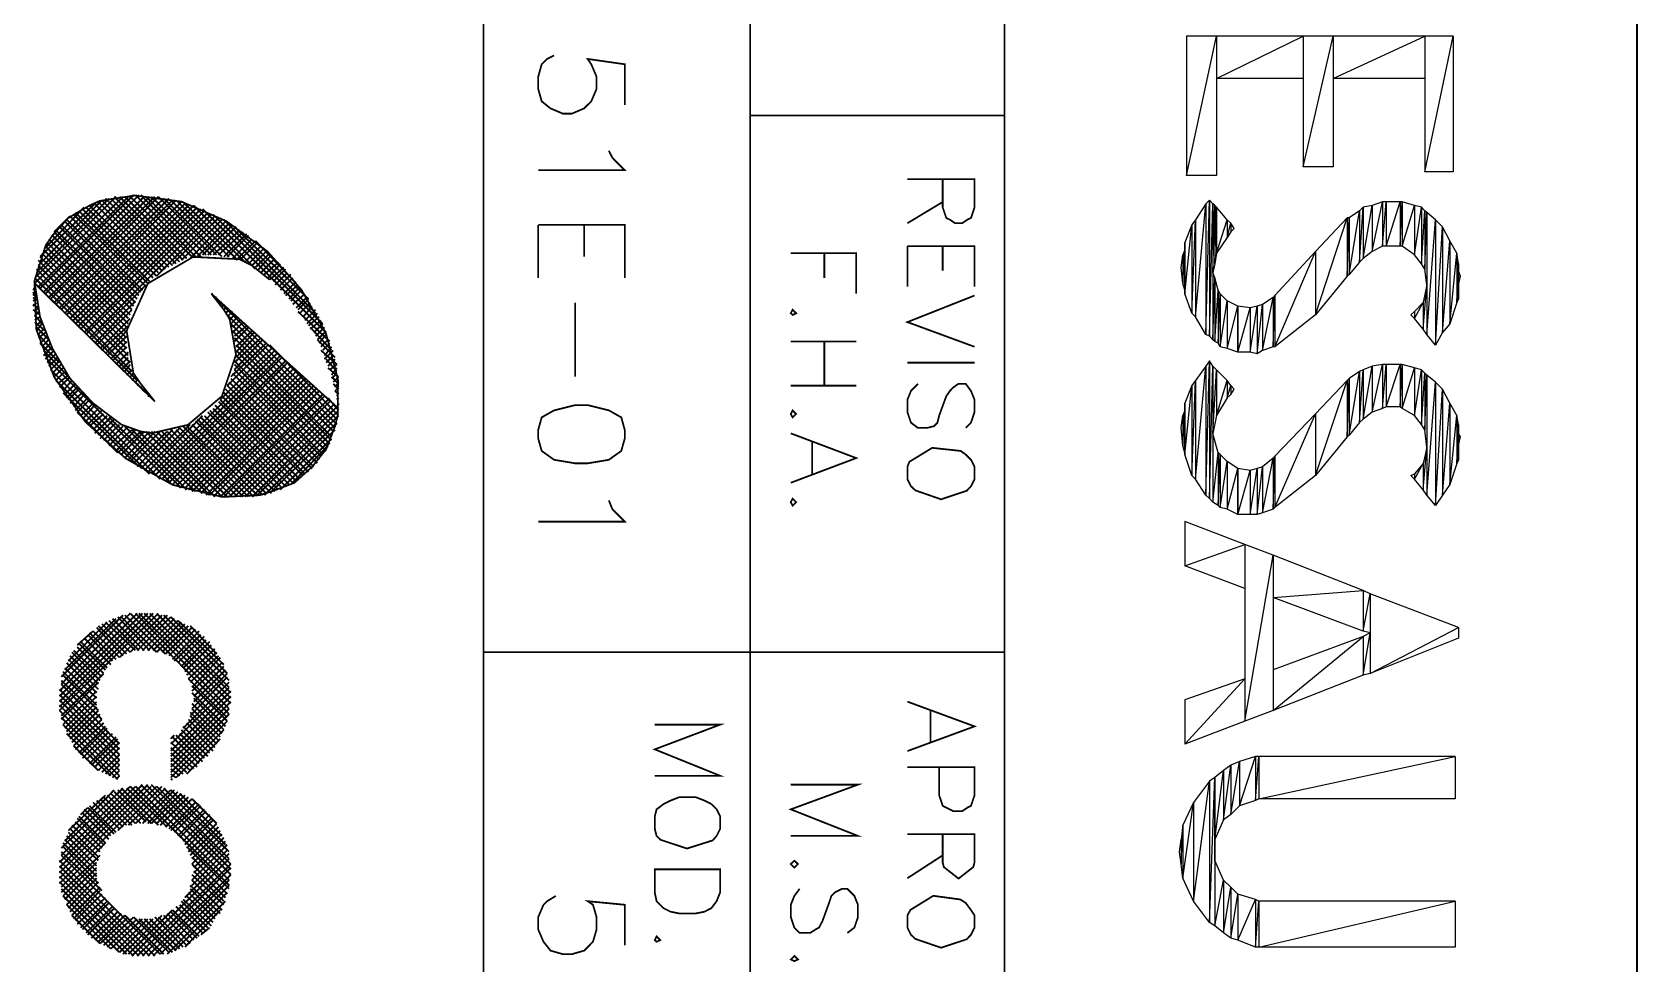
# Model space of a CAD drawing. Extents: x 0.1 to 11.6, y 0.2 to 16.4.
# Drawn here: x 1.055 to 1.812, y 0.909 to 1.349 of the extents above; entities that cross this region are included whole.
import ezdxf

# ---------------------------------------------------------------- set-up
doc = ezdxf.new("R2010")
doc.units = 0
doc.header["$MEASUREMENT"] = 0

msp = doc.modelspace()

# ---------------------------------------------------------------- linework, layer by layer
at = {"color": 0, "const_width": 0.000833}
for points in [[(1.26752, 11.3108), (1.26752, 0.54834)], [(1.39333, 0.54834), (1.39333, 1.81581)], [(1.51335, 0.54834), (1.51335, 1.81581)], [(1.33415, 1.31413), (1.33415, 1.33333), (1.31668, 1.33583), (1.31836, 1.33333), (1.32086, 1.32747), (1.32086, 1.32167), (1.31836, 1.31581), (1.315, 1.3125), (1.30919, 1.31), (1.30501, 1.31), (1.29915, 1.3125), (1.29498, 1.31581), (1.29335, 1.32167), (1.29335, 1.32747), (1.29498, 1.33333), (1.29753, 1.33583), (1.30084, 1.33746)], [(1.51335, 1.30914), (1.39333, 1.30914)], [(1.32666, 1.29248), (1.32834, 1.28917), (1.33415, 1.28331), (1.29335, 1.28331)], [(1.4675, 1.27913), (1.49918, 1.27913), (1.49918, 1.26584), (1.4975, 1.2608), (1.49582, 1.25998), (1.49333, 1.2583), (1.49001, 1.2583), (1.48753, 1.25998), (1.48583, 1.2608), (1.48415, 1.26584), (1.48415, 1.27913)], [(1.05583, 1.23248), (1.09418, 1.27083)], [(1.05583, 1.22998), (1.09749, 1.27083)], [(1.05664, 1.23497), (1.09082, 1.26997)], [(1.05751, 1.2283), (1.09999, 1.27083)], [(1.05751, 1.23834), (1.08751, 1.26915)], [(1.05832, 1.22748), (1.10248, 1.27165)], [(1.05832, 1.24251), (1.08415, 1.26747)], [(1.06, 1.2258), (1.10498, 1.27165)], [(1.06082, 1.22499), (1.10748, 1.27083)], [(1.06082, 1.24664), (1.07916, 1.26584)], [(1.0625, 1.22331), (1.10997, 1.27083)], [(1.06331, 1.22249), (1.11252, 1.27083)], [(1.065, 1.22081), (1.11415, 1.27083)], [(1.06581, 1.22), (1.11664, 1.26997)], [(1.06749, 1.21832), (1.11914, 1.26997)], [(1.06831, 1.2175), (1.12082, 1.26915)], [(1.06999, 1.21582), (1.1225, 1.26915)], [(1.07086, 1.21501), (1.125, 1.26834)], [(1.07248, 1.21332), (1.12668, 1.26747)], [(1.07416, 1.21251), (1.12831, 1.26666)], [(1.07498, 1.21083), (1.13081, 1.26666)], [(1.07666, 1.20996), (1.13249, 1.26584)], [(1.07747, 1.20833), (1.13417, 1.26497)], [(1.07834, 1.26497), (1.11165, 1.23248)], [(1.08002, 1.26584), (1.11334, 1.23334)], [(1.08165, 1.26666), (1.11415, 1.23497)], [(1.08415, 1.26747), (1.11583, 1.23584)], [(1.08583, 1.26834), (1.11751, 1.23665)], [(1.08751, 1.26915), (1.11914, 1.23747)], [(1.08914, 1.27002), (1.12082, 1.23834)], [(1.09169, 1.27002), (1.1225, 1.23915)], [(1.09332, 1.27083), (1.12419, 1.24002)], [(1.09581, 1.27083), (1.12581, 1.24083)], [(1.09831, 1.27083), (1.1275, 1.24164)], [(1.10086, 1.27083), (1.12999, 1.24251)], [(1.10335, 1.27165), (1.13167, 1.24251)], [(1.10585, 1.27165), (1.13417, 1.24251)], [(1.10834, 1.27083), (1.13666, 1.24333)], [(1.11084, 1.27083), (1.13916, 1.24333)], [(1.11415, 1.27083), (1.14166, 1.24333)], [(1.11664, 1.27002), (1.14415, 1.24251)], [(1.12001, 1.26915), (1.14752, 1.24251)], [(1.12332, 1.26834), (1.15082, 1.24164)], [(1.12668, 1.26747), (1.155, 1.24002)], [(1.13081, 1.26666), (1.15999, 1.23665)], [(1.13498, 1.26497), (1.19331, 1.20665)], [(1.48415, 1.26834), (1.4675, 1.2583)], [(1.065, 1.25418), (1.07248, 1.26166)], [(1.06831, 1.25749), (1.10417, 1.22249)], [(1.06999, 1.25917), (1.10498, 1.22418)], [(1.07086, 1.25998), (1.10585, 1.2258)], [(1.07248, 1.26166), (1.10666, 1.22667)], [(1.07416, 1.26248), (1.10834, 1.22835)], [(1.07498, 1.26335), (1.10916, 1.22998)], [(1.07666, 1.26416), (1.10997, 1.23085)], [(1.07916, 1.20665), (1.13585, 1.26416)], [(1.08002, 1.20584), (1.13748, 1.26329)], [(1.08165, 1.20416), (1.13916, 1.26248)], [(1.11334, 1.23334), (1.14084, 1.26166)], [(1.12082, 1.23915), (1.14252, 1.2608)], [(1.125, 1.24083), (1.14415, 1.25998)], [(1.12918, 1.24164), (1.14583, 1.25917)], [(1.13249, 1.24251), (1.14752, 1.2583)], [(1.13498, 1.24333), (1.14914, 1.25749)], [(1.13997, 1.26248), (1.19168, 1.21083)], [(1.14502, 1.25998), (1.18831, 1.21582)], [(1.29335, 1.25749), (1.33415, 1.25749), (1.33415, 1.23248)], [(1.29335, 1.25749), (1.29335, 1.23248)], [(1.315, 1.25749), (1.315, 1.24246)], [(1.0625, 1.25081), (1.09999, 1.21332)], [(1.06418, 1.2525), (1.10086, 1.21501)], [(1.065, 1.25418), (1.10167, 1.2175)], [(1.06581, 1.25499), (1.10248, 1.21918)], [(1.06749, 1.25667), (1.10335, 1.22081)], [(1.13748, 1.24333), (1.15082, 1.25667)], [(1.13997, 1.24333), (1.15251, 1.25499)], [(1.14252, 1.24333), (1.15419, 1.25418)], [(1.14502, 1.24246), (1.15582, 1.25331)], [(1.14665, 1.24246), (1.15668, 1.2525)], [(1.14914, 1.24164), (1.15831, 1.25081)], [(1.15082, 1.25581), (1.185, 1.22249)], [(1.15082, 1.24083), (1.15999, 1.25)], [(1.15999, 1.25), (1.17833, 1.23085)], [(1.05832, 1.24251), (1.09918, 1.20166)], [(1.05919, 1.24414), (1.09918, 1.20416)], [(1.06, 1.24582), (1.09918, 1.20665)], [(1.06082, 1.2475), (1.09918, 1.20915)], [(1.06169, 1.24919), (1.09999, 1.21083)], [(1.16667, 1.23166), (1.15831, 1.23834), (1.15234, 1.24132), (1.13053, 1.2424), (1.10916, 1.22982), (1.09918, 1.20757), (1.10238, 1.18755), (1.10585, 1.18251), (1.11252, 1.17415)], [(1.15251, 1.24083), (1.16081, 1.24913)], [(1.155, 1.23996), (1.16249, 1.2475)], [(1.15668, 1.23915), (1.16417, 1.24664)], [(1.15831, 1.23834), (1.16498, 1.24495)], [(1.15999, 1.23747), (1.16667, 1.24414)], [(1.16081, 1.23584), (1.16748, 1.24333)], [(1.41249, 1.24414), (1.44336, 1.24414), (1.44336, 1.22499)], [(1.42833, 1.24414), (1.42833, 1.23248)], [(1.4675, 1.2475), (1.49918, 1.2475), (1.49918, 1.2283)], [(1.4675, 1.2475), (1.4675, 1.2283)], [(1.48415, 1.2475), (1.48415, 1.23584)], [(1.05664, 1.23665), (1.10086, 1.19249)], [(1.05751, 1.24083), (1.09918, 1.19916)], [(1.05751, 1.23834), (1.09999, 1.1958)], [(1.16249, 1.23497), (1.16916, 1.24164)], [(1.16417, 1.23416), (1.17084, 1.23996)], [(1.16585, 1.23248), (1.17166, 1.23915)], [(1.16667, 1.23166), (1.17334, 1.23747)], [(1.16835, 1.23079), (1.17415, 1.23665)], [(1.16916, 1.22917), (1.17502, 1.23497)], [(1.05501, 1.22748), (1.05583, 1.22748)], [(1.05501, 1.22667), (1.05583, 1.22748)], [(1.05583, 1.23248), (1.10417, 1.18414)], [(1.05583, 1.22998), (1.05832, 1.21414), (1.06418, 1.19916), (1.07248, 1.185), (1.08333, 1.17334), (1.09668, 1.1633)], [(1.05583, 1.22998), (1.065, 1.22081)], [(1.11252, 1.17415), (1.05583, 1.22998)], [(1.05583, 1.22917), (1.05664, 1.22917)], [(1.05664, 1.23416), (1.10167, 1.18831)], [(1.08252, 1.20334), (1.10834, 1.22917)], [(1.17084, 1.2283), (1.17665, 1.23416)], [(1.17166, 1.22667), (1.17752, 1.23248)], [(1.17334, 1.22499), (1.17914, 1.23079)], [(1.17415, 1.22412), (1.18001, 1.22917)], [(1.17584, 1.22249), (1.18083, 1.2283)], [(1.05501, 1.2258), (1.05583, 1.22418)], [(1.05501, 1.22418), (1.05583, 1.22499)], [(1.05501, 1.22331), (1.05664, 1.22168)], [(1.05501, 1.22163), (1.05664, 1.22249)], [(1.05501, 1.21913), (1.05664, 1.22081)], [(1.05501, 1.22), (1.05751, 1.21832)], [(1.08415, 1.20166), (1.10335, 1.22163)], [(1.09668, 1.1633), (1.10585, 1.15999), (1.11117, 1.15923), (1.12809, 1.16314), (1.1441, 1.17665), (1.15077, 1.19623), (1.14779, 1.21305), (1.14502, 1.2175), (1.13916, 1.22499)], [(1.13916, 1.22499), (1.13997, 1.22499)], [(1.13916, 1.22499), (1.19916, 1.17084)], [(1.14084, 1.22331), (1.19835, 1.16585)], [(1.14084, 1.22331), (1.14166, 1.22331)], [(1.14166, 1.22163), (1.14252, 1.22249)], [(1.14334, 1.22081), (1.14415, 1.22081)], [(1.14415, 1.21913), (1.14502, 1.22)], [(1.17665, 1.22163), (1.18164, 1.22667)], [(1.17752, 1.22), (1.18332, 1.22499)], [(1.17914, 1.21832), (1.18419, 1.22331)], [(1.18001, 1.2175), (1.185, 1.22249)], [(1.18083, 1.21582), (1.18582, 1.22081)], [(1.31082, 1.22081), (1.31082, 1.18582)], [(1.49918, 1.22418), (1.4675, 1.21164), (1.49918, 1.19998)], [(1.05501, 1.2175), (1.05832, 1.21501)], [(1.05583, 1.21663), (1.05751, 1.21832)], [(1.05583, 1.21414), (1.05751, 1.21663)], [(1.05583, 1.21501), (1.05919, 1.21083)], [(1.05583, 1.21251), (1.05832, 1.21414)], [(1.05583, 1.21164), (1.06082, 1.20747)], [(1.05664, 1.20996), (1.05919, 1.21251)], [(1.08502, 1.20079), (1.10167, 1.2175)], [(1.08664, 1.19916), (1.10086, 1.21332)], [(1.14502, 1.2175), (1.14583, 1.21832)], [(1.14583, 1.21582), (1.14752, 1.2175)], [(1.14665, 1.21414), (1.14914, 1.21663)], [(1.14665, 1.21501), (1.19835, 1.1633)], [(1.14752, 1.21246), (1.15001, 1.21501)], [(1.14833, 1.21083), (1.15164, 1.21414)], [(1.14914, 1.20915), (1.15251, 1.21246)], [(1.14914, 1.20665), (1.15419, 1.21164)], [(1.18001, 1.21663), (1.19499, 1.20247)], [(1.18251, 1.21414), (1.18669, 1.21913)], [(1.18332, 1.21246), (1.18831, 1.2175)], [(1.18419, 1.21083), (1.18918, 1.21582)], [(1.185, 1.20996), (1.19, 1.21414)], [(1.18582, 1.20833), (1.19081, 1.21246)], [(1.05664, 1.20747), (1.05919, 1.21083)], [(1.05664, 1.20915), (1.0625, 1.20334)], [(1.05751, 1.20584), (1.06, 1.20833)], [(1.05751, 1.20416), (1.06082, 1.20665)], [(1.05751, 1.20584), (1.06418, 1.1983)], [(1.05832, 1.20166), (1.06169, 1.20497)], [(1.08751, 1.1983), (1.09999, 1.20996)], [(1.08914, 1.19667), (1.09918, 1.20747)], [(1.09001, 1.1958), (1.09918, 1.20497)], [(1.14833, 1.21083), (1.19748, 1.16168)], [(1.14914, 1.20752), (1.19667, 1.15999)], [(1.15001, 1.20497), (1.15582, 1.20996)], [(1.15001, 1.20247), (1.15668, 1.20915)], [(1.15001, 1.20416), (1.19586, 1.1575)], [(1.15001, 1.19249), (1.16249, 1.20416)], [(1.15082, 1.19998), (1.15831, 1.20747)], [(1.15082, 1.19748), (1.15918, 1.20665)], [(1.15082, 1.19499), (1.16081, 1.20584)], [(1.18582, 1.20915), (1.19586, 1.19835)], [(1.1875, 1.20665), (1.19168, 1.21083)], [(1.18831, 1.20497), (1.19249, 1.20915)], [(1.18918, 1.20334), (1.19331, 1.20747)], [(1.19, 1.20166), (1.19331, 1.20584)], [(1.05832, 1.20166), (1.06749, 1.19249)], [(1.05919, 1.19998), (1.0625, 1.20334)], [(1.06, 1.1983), (1.06331, 1.20166)], [(1.06, 1.1958), (1.06418, 1.19998)], [(1.06, 1.1983), (1.07248, 1.185)], [(1.06082, 1.19417), (1.065, 1.1983)], [(1.06169, 1.19249), (1.06581, 1.19667)], [(1.09169, 1.19417), (1.09918, 1.20247)], [(1.0925, 1.19331), (1.09918, 1.19998)], [(1.09418, 1.19168), (1.09999, 1.19748)], [(1.11084, 1.13997), (1.16916, 1.1983)], [(1.11252, 1.13916), (1.16998, 1.19667)], [(1.14334, 1.17497), (1.16748, 1.19916)], [(1.14665, 1.18164), (1.16585, 1.20079)], [(1.14833, 1.18582), (1.16498, 1.20166)], [(1.15001, 1.18913), (1.16336, 1.20329)], [(1.15082, 1.20085), (1.19586, 1.15582)], [(1.15082, 1.19835), (1.19499, 1.15413)], [(1.16667, 1.20085), (1.19916, 1.16748)], [(1.18918, 1.20334), (1.19748, 1.19499)], [(1.19081, 1.19998), (1.19417, 1.20334)], [(1.19081, 1.19835), (1.19835, 1.19168)], [(1.19168, 1.1983), (1.19499, 1.20166)], [(1.19249, 1.1958), (1.19586, 1.19998)], [(1.19249, 1.19417), (1.19667, 1.1983)], [(1.44336, 1.20247), (1.41249, 1.20247)], [(1.42833, 1.20247), (1.42833, 1.18164)], [(1.06169, 1.19417), (1.12001, 1.1358)], [(1.0625, 1.19081), (1.06668, 1.19499)], [(1.06331, 1.18913), (1.06749, 1.19331)], [(1.06331, 1.18918), (1.11502, 1.13748)], [(1.06418, 1.1875), (1.06831, 1.19168)], [(1.065, 1.18582), (1.06917, 1.19)], [(1.09581, 1.19081), (1.09999, 1.19499)], [(1.09668, 1.18913), (1.10086, 1.19331)], [(1.09831, 1.18831), (1.10086, 1.19162)], [(1.09918, 1.18663), (1.10167, 1.18913)], [(1.11415, 1.13829), (1.17166, 1.1958)], [(1.11583, 1.13748), (1.17247, 1.19499)], [(1.11751, 1.13666), (1.17415, 1.19331)], [(1.11914, 1.1358), (1.17502, 1.19249)], [(1.12082, 1.13498), (1.17665, 1.19081)], [(1.1225, 1.13417), (1.17833, 1.19)], [(1.15001, 1.19331), (1.19331, 1.15082)], [(1.15001, 1.19168), (1.19168, 1.14914)], [(1.15001, 1.18918), (1.19081, 1.14833)], [(1.15082, 1.1958), (1.19417, 1.15251)], [(1.19331, 1.19249), (1.19667, 1.1958)], [(1.19331, 1.19417), (1.19835, 1.18831)], [(1.19417, 1.19081), (1.19748, 1.19417)], [(1.19417, 1.19), (1.19916, 1.18582)], [(1.19499, 1.18913), (1.19835, 1.19168)], [(1.19586, 1.18663), (1.19835, 1.19)], [(1.49918, 1.19249), (1.4675, 1.19249)], [(1.06581, 1.18414), (1.06999, 1.18831)], [(1.06581, 1.18414), (1.10997, 1.13997)], [(1.06668, 1.18251), (1.07167, 1.18663)], [(1.06749, 1.18083), (1.07248, 1.18582)], [(1.06917, 1.17914), (1.07335, 1.18414)], [(1.06999, 1.17746), (1.07498, 1.18251)], [(1.10086, 1.18582), (1.10248, 1.1875)], [(1.10167, 1.18414), (1.10335, 1.18582)], [(1.10335, 1.18332), (1.10417, 1.18414)], [(1.10417, 1.18164), (1.10498, 1.18245)], [(1.12419, 1.1333), (1.17914, 1.18831)], [(1.12668, 1.1333), (1.18083, 1.1875)], [(1.12831, 1.13249), (1.18164, 1.18582)], [(1.12999, 1.13167), (1.18332, 1.185)], [(1.13249, 1.13167), (1.185, 1.18414)], [(1.13417, 1.13081), (1.18582, 1.18251)], [(1.13666, 1.12999), (1.1875, 1.18164)], [(1.14665, 1.18164), (1.18669, 1.14247)], [(1.14752, 1.18332), (1.1875, 1.14334)], [(1.14833, 1.185), (1.18918, 1.14502)], [(1.14914, 1.1875), (1.19, 1.14665)], [(1.19586, 1.185), (1.19835, 1.1875)], [(1.19586, 1.18582), (1.19916, 1.18251)], [(1.19667, 1.18332), (1.19916, 1.18582)], [(1.19667, 1.18251), (1.19916, 1.18001)], [(1.19748, 1.18083), (1.19916, 1.18332)], [(1.44336, 1.18164), (1.41249, 1.18164)], [(1.49501, 1.16168), (1.4975, 1.16417), (1.49918, 1.16916), (1.49918, 1.17497), (1.4975, 1.17914), (1.49501, 1.18251), (1.49164, 1.18251), (1.48915, 1.18083), (1.48753, 1.17914), (1.48583, 1.17665), (1.48247, 1.16748), (1.48167, 1.16417), (1.47999, 1.16249), (1.47667, 1.16168), (1.4725, 1.16168), (1.46918, 1.16417), (1.4675, 1.16916), (1.4675, 1.17497), (1.46918, 1.17914), (1.4725, 1.18251)], [(1.06917, 1.17833), (1.10417, 1.14415)], [(1.07086, 1.17584), (1.07585, 1.18083)], [(1.07167, 1.17497), (1.07666, 1.17996)], [(1.07248, 1.17334), (1.07834, 1.17833)], [(1.07416, 1.17166), (1.07916, 1.17746)], [(1.07498, 1.16998), (1.08084, 1.17584)], [(1.07585, 1.16916), (1.08165, 1.17497)], [(1.10585, 1.18083), (1.10666, 1.18083)], [(1.10666, 1.17914), (1.10748, 1.17996)], [(1.10834, 1.17833), (1.10916, 1.17833)], [(1.10916, 1.17665), (1.10997, 1.17665)], [(1.13835, 1.12999), (1.18831, 1.17996)], [(1.14084, 1.12999), (1.19, 1.17914)], [(1.14252, 1.17415), (1.17914, 1.13666)], [(1.14334, 1.12912), (1.19168, 1.17746)], [(1.14334, 1.17497), (1.18083, 1.13748)], [(1.14415, 1.17665), (1.18251, 1.13916)], [(1.14502, 1.17833), (1.18332, 1.13997)], [(1.14502, 1.12912), (1.19249, 1.17665)], [(1.14583, 1.18001), (1.185, 1.14084)], [(1.14752, 1.12912), (1.19417, 1.17497)], [(1.15001, 1.12912), (1.19499, 1.17415)], [(1.19417, 1.17584), (1.19916, 1.16998)], [(1.19748, 1.17914), (1.19916, 1.18083)], [(1.19748, 1.17914), (1.19916, 1.17752)], [(1.19835, 1.17665), (1.19916, 1.17833)], [(1.19835, 1.17584), (1.19916, 1.17502)], [(1.19835, 1.17497), (1.19916, 1.17584)], [(1.07585, 1.16916), (1.095, 1.15001)], [(1.07747, 1.16748), (1.08333, 1.17334)], [(1.07834, 1.1658), (1.08415, 1.17247)], [(1.08002, 1.16498), (1.08583, 1.17079)], [(1.08084, 1.1633), (1.08751, 1.16998)], [(1.08165, 1.16249), (1.08832, 1.16829)], [(1.08333, 1.16081), (1.09001, 1.16748)], [(1.08415, 1.15913), (1.09169, 1.16667)], [(1.09082, 1.16667), (1.12419, 1.13417)], [(1.10916, 1.14079), (1.13498, 1.16748)], [(1.13417, 1.16667), (1.16916, 1.13167)], [(1.13585, 1.16748), (1.17084, 1.13249)], [(1.13748, 1.16916), (1.17247, 1.1333)], [(1.13835, 1.16998), (1.17415, 1.13417)], [(1.13997, 1.17084), (1.17584, 1.13498)], [(1.14084, 1.17247), (1.17752, 1.13585)], [(1.15251, 1.12912), (1.19667, 1.17247)], [(1.155, 1.12912), (1.19835, 1.17166)], [(1.15831, 1.12912), (1.19916, 1.16998)], [(1.16081, 1.12999), (1.19916, 1.16748)], [(1.19916, 1.17334), (1.19916, 1.17247)], [(1.19916, 1.17247), (1.19916, 1.17334)], [(1.08583, 1.15831), (1.09332, 1.1658)], [(1.08664, 1.15663), (1.09418, 1.16417)], [(1.08832, 1.15582), (1.09581, 1.1633)], [(1.09001, 1.155), (1.09749, 1.16249)], [(1.09082, 1.15332), (1.09918, 1.16162)], [(1.0925, 1.15251), (1.10167, 1.16081)], [(1.09418, 1.15082), (1.10335, 1.16081)], [(1.095, 1.14996), (1.10585, 1.15999)], [(1.09668, 1.14914), (1.10748, 1.15999)], [(1.09831, 1.16249), (1.1275, 1.13249)], [(1.09831, 1.14746), (1.10997, 1.15999)], [(1.09999, 1.14665), (1.11252, 1.15999)], [(1.10086, 1.14583), (1.11502, 1.15999)], [(1.10167, 1.16081), (1.13167, 1.13167)], [(1.10248, 1.14497), (1.11833, 1.15999)], [(1.10417, 1.14334), (1.12082, 1.16081)], [(1.10498, 1.15999), (1.13498, 1.13081)], [(1.10585, 1.14247), (1.12419, 1.16162)], [(1.10748, 1.14166), (1.12918, 1.1633)], [(1.10834, 1.15999), (1.13835, 1.12999)], [(1.11084, 1.15999), (1.14084, 1.12918)], [(1.11334, 1.15999), (1.14415, 1.12918)], [(1.11583, 1.15999), (1.14665, 1.12918)], [(1.11833, 1.15999), (1.14914, 1.12918)], [(1.12001, 1.16081), (1.15164, 1.12918)], [(1.1225, 1.16081), (1.15419, 1.12918)], [(1.12419, 1.16168), (1.15668, 1.12918)], [(1.12581, 1.16249), (1.15918, 1.12918)], [(1.1275, 1.16249), (1.16081, 1.12999)], [(1.12999, 1.1633), (1.16336, 1.12999)], [(1.13167, 1.16498), (1.16498, 1.13081)], [(1.13249, 1.16585), (1.16748, 1.13081)], [(1.16417, 1.12999), (1.19835, 1.16417)], [(1.16748, 1.13167), (1.19748, 1.16081)], [(1.41249, 1.15913), (1.44336, 1.14746), (1.41249, 1.1358)], [(1.17166, 1.13249), (1.19586, 1.15663)], [(1.17665, 1.13498), (1.19331, 1.15251)], [(1.42253, 1.155), (1.42253, 1.13997)], [(1.32666, 1.1275), (1.32834, 1.12332), (1.33415, 1.11746), (1.29335, 1.11746)], [(1.06749, 1.03749), (1.10417, 1.07416)], [(1.06749, 1.03499), (1.10666, 1.07416)], [(1.06749, 1.0325), (1.10916, 1.07416)], [(1.06749, 1.03), (1.11165, 1.07416)], [(1.06749, 1.02832), (1.11415, 1.07416)], [(1.06836, 1.0408), (1.10086, 1.07416)], [(1.06836, 1.04416), (1.09749, 1.0733)], [(1.06999, 1.04747), (1.09418, 1.07167)], [(1.07167, 1.05165), (1.09001, 1.06999)], [(1.08583, 1.06831), (1.09918, 1.05501)], [(1.08751, 1.06917), (1.10086, 1.05583)], [(1.08919, 1.06999), (1.10335, 1.05664)], [(1.09082, 1.0708), (1.10498, 1.05664)], [(1.0925, 1.07167), (1.10748, 1.05664)], [(1.095, 1.07248), (1.11003, 1.05664)], [(1.09581, 1.05333), (1.11583, 1.0733)], [(1.09668, 1.07248), (1.11334, 1.05583)], [(1.09831, 1.0733), (1.11751, 1.05501)], [(1.10086, 1.07416), (1.14752, 1.02664)], [(1.10086, 1.05583), (1.11833, 1.0733)], [(1.10335, 1.07416), (1.14752, 1.02913)], [(1.10417, 1.05664), (1.12001, 1.07248)], [(1.10498, 1.07416), (1.14833, 1.03163)], [(1.10666, 1.05664), (1.12169, 1.07167)], [(1.10748, 1.07416), (1.14833, 1.03418)], [(1.10916, 1.05664), (1.12332, 1.0708)], [(1.11003, 1.07416), (1.14833, 1.03668)], [(1.11165, 1.05664), (1.125, 1.06999)], [(1.11334, 1.07416), (1.14752, 1.03917)], [(1.11334, 1.05583), (1.12668, 1.06917)], [(1.11583, 1.05583), (1.12831, 1.06831)], [(1.11664, 1.0733), (1.14752, 1.04248)], [(1.12001, 1.07248), (1.14665, 1.04584)], [(1.12332, 1.0708), (1.14502, 1.04997)], [(1.12918, 1.06831), (1.14166, 1.05496)], [(1.07585, 1.05914), (1.08333, 1.06581)], [(1.07747, 1.06082), (1.09001, 1.04834)], [(1.07916, 1.0625), (1.09169, 1.04997)], [(1.08084, 1.06413), (1.0925, 1.05165)], [(1.08165, 1.065), (1.09418, 1.05246)], [(1.08333, 1.06581), (1.09581, 1.05333)], [(1.08502, 1.06749), (1.09749, 1.05414)], [(1.11751, 1.05496), (1.12999, 1.06749)], [(1.11914, 1.05414), (1.13167, 1.06668)], [(1.12082, 1.05246), (1.13336, 1.06581)], [(1.12169, 1.05165), (1.13417, 1.06413)], [(1.12332, 1.05084), (1.13585, 1.06331)], [(1.125, 1.04915), (1.13666, 1.06163)], [(1.12581, 1.04834), (1.13835, 1.06082)], [(1.07248, 1.05414), (1.08583, 1.0408)], [(1.07335, 1.05583), (1.08664, 1.04248)], [(1.07416, 1.05664), (1.08751, 1.04416)], [(1.07585, 1.05832), (1.08832, 1.04584)], [(1.07666, 1.06), (1.08919, 1.04747)], [(1.12668, 1.04666), (1.13916, 1.05914)], [(1.1275, 1.04498), (1.14084, 1.05751)], [(1.12831, 1.04329), (1.14166, 1.05583)], [(1.12918, 1.04167), (1.14252, 1.05414)], [(1.12999, 1.03917), (1.14334, 1.05333)], [(1.51335, 1.05583), (1.26752, 1.05583)], [(1.06836, 1.02582), (1.08832, 1.04579)], [(1.06917, 1.04666), (1.08502, 1.03082)], [(1.06917, 1.04498), (1.08583, 1.02832)], [(1.06999, 1.04834), (1.08502, 1.03418)], [(1.07086, 1.05084), (1.08502, 1.03668)], [(1.07167, 1.05246), (1.08583, 1.0383)], [(1.12999, 1.03749), (1.14415, 1.05084)], [(1.12999, 1.02913), (1.14665, 1.04579)], [(1.13086, 1.03499), (1.14502, 1.04915)], [(1.13086, 1.0325), (1.14583, 1.04747)], [(1.06749, 1.0383), (1.09581, 1.00998)], [(1.06836, 1.04248), (1.08751, 1.02414)], [(1.06836, 1.02414), (1.08583, 1.04167)], [(1.06836, 1.0408), (1.09581, 1.01248)], [(1.06917, 1.02165), (1.08502, 1.03749)], [(1.12001, 1.01248), (1.14752, 1.03917)], [(1.12001, 1.00917), (1.14833, 1.03749)], [(1.12581, 1.01997), (1.14752, 1.04167)], [(1.12831, 1.04329), (1.14665, 1.02501)], [(1.12918, 1.02582), (1.14665, 1.04416)], [(1.12999, 1.03998), (1.14665, 1.02333)], [(1.06749, 1.03581), (1.09581, 1.00749)], [(1.06749, 1.03331), (1.09581, 1.00499)], [(1.06749, 1.03082), (1.09581, 1.0025)], [(1.06999, 1.01997), (1.08502, 1.03499)], [(1.07086, 1.01834), (1.08502, 1.0325)], [(1.07167, 1.01666), (1.08502, 1.03)], [(1.12001, 1.00667), (1.14833, 1.03499)], [(1.12001, 1.00418), (1.14833, 1.0325)], [(1.12999, 1.03668), (1.14583, 1.02083)], [(1.12999, 1.03163), (1.14415, 1.01747)], [(1.13086, 1.03418), (1.14502, 1.01915)], [(1.4675, 1.0325), (1.49918, 1.02083), (1.4675, 1.00917)], [(1.06749, 1.02832), (1.09581, 1)], [(1.06836, 1.02501), (1.09581, 0.997504)], [(1.07248, 1.01497), (1.08583, 1.02832)], [(1.07335, 1.01329), (1.08664, 1.02664)], [(1.07416, 1.01166), (1.08751, 1.02414)], [(1.07498, 1.00998), (1.08832, 1.02246)], [(1.12001, 1.00163), (1.14752, 1.02913)], [(1.12001, 0.999132), (1.14752, 1.02664)], [(1.12001, 0.996636), (1.14665, 1.02333)], [(1.1275, 1.02246), (1.13997, 1.00917)], [(1.12831, 1.02414), (1.14084, 1.0108)], [(1.12918, 1.02751), (1.14252, 1.01416)], [(1.12918, 1.02582), (1.14166, 1.01248)], [(1.12999, 1.02913), (1.14334, 1.01584)], [(1.47835, 1.02832), (1.47835, 1.01329)], [(1.06917, 1.02165), (1.095, 0.995822)], [(1.07086, 1.01747), (1.09169, 0.997504)], [(1.07666, 1.0083), (1.08919, 1.02083)], [(1.07747, 1.00749), (1.09001, 1.01997)], [(1.07834, 1.00581), (1.09082, 1.01834)], [(1.08002, 1.00499), (1.0925, 1.01747)], [(1.08165, 1.00331), (1.09418, 1.01584)], [(1.08252, 1.0025), (1.095, 1.01497)], [(1.12001, 1.01497), (1.12169, 1.01666)], [(1.12082, 1.01584), (1.13336, 1.00331)], [(1.1225, 0.996636), (1.14502, 1.01915)], [(1.1225, 1.01666), (1.13498, 1.00418)], [(1.12419, 1.01747), (1.13585, 1.00581)], [(1.125, 1.01915), (1.13748, 1.00667)], [(1.12581, 1.02083), (1.13835, 1.0083)], [(1.1275, 0.998318), (1.14334, 1.01497)], [(1.34831, 1.02165), (1.37918, 1.02165), (1.34831, 1.00998), (1.37918, 0.997504), (1.34831, 0.997504)], [(1.07416, 1.01166), (1.08583, 1)], [(1.08415, 1.00163), (1.09581, 1.01329)], [(1.08583, 1), (1.09581, 1.0108)], [(1.08751, 0.999132), (1.09581, 1.00749)], [(1.12001, 1.01335), (1.13249, 1.00163)], [(1.12001, 1.0108), (1.13086, 1.00081)], [(1.12001, 1.0083), (1.12918, 1)], [(1.08919, 0.998318), (1.09581, 1.00499)], [(1.09082, 0.997504), (1.09581, 1.0025)], [(1.0925, 0.996636), (1.09581, 1)], [(1.12001, 1.00581), (1.1275, 0.999132)], [(1.12001, 1.00331), (1.12581, 0.998318)], [(1.12001, 1.00081), (1.12419, 0.997504)], [(1.4675, 1.00163), (1.49918, 1.00163), (1.49918, 0.988336), (1.4975, 0.983344), (1.49582, 0.982476), (1.49333, 0.980794), (1.48915, 0.980794), (1.48415, 0.983344), (1.48247, 0.988336), (1.48247, 1.00163)], [(1.06749, 0.954156), (1.10666, 0.993326)], [(1.06749, 0.95166), (1.10916, 0.993326)], [(1.06749, 0.949164), (1.11084, 0.992512)], [(1.06749, 0.946669), (1.11334, 0.992512)], [(1.06749, 0.956651), (1.10335, 0.992458)], [(1.06836, 0.959961), (1.10086, 0.992458)], [(1.09418, 0.995822), (1.09581, 0.997504)], [(1.095, 0.971679), (1.11583, 0.992512)], [(1.10086, 0.992512), (1.14752, 0.945801)], [(1.10335, 0.992512), (1.14752, 0.948296)], [(1.10585, 0.993326), (1.14833, 0.950846)], [(1.10834, 0.993326), (1.14833, 0.953342)], [(1.11084, 0.993326), (1.14833, 0.955837)], [(1.11334, 0.992512), (1.14752, 0.958333)], [(1.12001, 0.998318), (1.1225, 0.996636)], [(1.12001, 0.995822), (1.12082, 0.995822)], [(1.41249, 0.993326), (1.44417, 0.993326), (1.41249, 0.981663), (1.44417, 0.969129), (1.41249, 0.969129)], [(1.06836, 0.963325), (1.09749, 0.991644)], [(1.06999, 0.966635), (1.09332, 0.990831)], [(1.07167, 0.971625), (1.08919, 0.988336)], [(1.08333, 0.984972), (1.09581, 0.972493)], [(1.08502, 0.98584), (1.09749, 0.973307)], [(1.08664, 0.986654), (1.09918, 0.974175)], [(1.08832, 0.987468), (1.10167, 0.974175)], [(1.09001, 0.988336), (1.10335, 0.974989)], [(1.09169, 0.98915), (1.10585, 0.974989)], [(1.09332, 0.989962), (1.10834, 0.975803)], [(1.095, 0.990831), (1.11084, 0.974989)], [(1.09668, 0.991644), (1.11415, 0.974175)], [(1.09918, 0.991644), (1.11833, 0.973307)], [(1.09999, 0.974175), (1.11751, 0.991644)], [(1.10335, 0.974989), (1.12001, 0.990831)], [(1.10666, 0.974989), (1.12169, 0.990831)], [(1.10916, 0.974989), (1.12332, 0.989962)], [(1.11084, 0.974989), (1.125, 0.98915)], [(1.11334, 0.974989), (1.12668, 0.988336)], [(1.11502, 0.974175), (1.12831, 0.987468)], [(1.11664, 0.991644), (1.14752, 0.961643)], [(1.11751, 0.973307), (1.12999, 0.986654)], [(1.11914, 0.972493), (1.13167, 0.984972)], [(1.12001, 0.990831), (1.14583, 0.965007)], [(1.12419, 0.98915), (1.14415, 0.969129)], [(1.12999, 0.986654), (1.14166, 0.974989)], [(1.07585, 0.977485), (1.08832, 0.965007)], [(1.07666, 0.978353), (1.08919, 0.965821)], [(1.07747, 0.979167), (1.08084, 0.982476)], [(1.07834, 0.979981), (1.09082, 0.967503)], [(1.07916, 0.981663), (1.09169, 0.969185)], [(1.08084, 0.982476), (1.09332, 0.969997)], [(1.08165, 0.983344), (1.09418, 0.970811)], [(1.12001, 0.971679), (1.13336, 0.984158)], [(1.12169, 0.970811), (1.13417, 0.983344)], [(1.12332, 0.969129), (1.13585, 0.981663)], [(1.12419, 0.968317), (1.13666, 0.980794)], [(1.12581, 0.966635), (1.13835, 0.979167)], [(1.12668, 0.965007), (1.13916, 0.977485)], [(1.07167, 0.970811), (1.08583, 0.957519)], [(1.07248, 0.972493), (1.08583, 0.959147)], [(1.07335, 0.974175), (1.08664, 0.961643)], [(1.07498, 0.975803), (1.08751, 0.963325)], [(1.1275, 0.963325), (1.13997, 0.976671)], [(1.12831, 0.961643), (1.14166, 0.974989)], [(1.12918, 0.959961), (1.14252, 0.973307)], [(1.12999, 0.958333), (1.14334, 0.971625)], [(1.12999, 0.955837), (1.14415, 0.969997)], [(1.4675, 0.969997), (1.49918, 0.969997), (1.49918, 0.956651), (1.49858, 0.954428), (1.49164, 0.949001), (1.48469, 0.954428), (1.48415, 0.956651), (1.48415, 0.969997)], [(1.06836, 0.944988), (1.08919, 0.965821)], [(1.06836, 0.961643), (1.08751, 0.943306)], [(1.06917, 0.965821), (1.08502, 0.949978)], [(1.06917, 0.964139), (1.08583, 0.946669)], [(1.06999, 0.967503), (1.08502, 0.952474)], [(1.07086, 0.969185), (1.08502, 0.954969)], [(1.12831, 0.963325), (1.14752, 0.944174)], [(1.12918, 0.944988), (1.14665, 0.962457)], [(1.12999, 0.948296), (1.14665, 0.965007)], [(1.13086, 0.954156), (1.14502, 0.968317)], [(1.13086, 0.95166), (1.14583, 0.966635)], [(1.06749, 0.957519), (1.11252, 0.912489)], [(1.06749, 0.954969), (1.11003, 0.912489)], [(1.06836, 0.960015), (1.11502, 0.913303)], [(1.06836, 0.942492), (1.08664, 0.959961)], [(1.06917, 0.94081), (1.08502, 0.956651)], [(1.06999, 0.939128), (1.08502, 0.954156)], [(1.10167, 0.912489), (1.14752, 0.958333)], [(1.10417, 0.912489), (1.14833, 0.955837)], [(1.10666, 0.912489), (1.14833, 0.954156)], [(1.12668, 0.939996), (1.14752, 0.960829)], [(1.12999, 0.959147), (1.14665, 0.941678)], [(1.12999, 0.955837), (1.14583, 0.939996)], [(1.48415, 0.959961), (1.4675, 0.949164)], [(1.06749, 0.952474), (1.10748, 0.912489)], [(1.06749, 0.949978), (1.10498, 0.912489)], [(1.06749, 0.947483), (1.10248, 0.912489)], [(1.07086, 0.936632), (1.08502, 0.95166)], [(1.07167, 0.935004), (1.08502, 0.949164)], [(1.07248, 0.933322), (1.08583, 0.947483)], [(1.10916, 0.912489), (1.14833, 0.950792)], [(1.11165, 0.912489), (1.14752, 0.948296)], [(1.12999, 0.950846), (1.14502, 0.936632)], [(1.12999, 0.948296), (1.14415, 0.934136)], [(1.13086, 0.952474), (1.14502, 0.938314)], [(1.06836, 0.944174), (1.09918, 0.913303)], [(1.06917, 0.94081), (1.09581, 0.914171)], [(1.07335, 0.93164), (1.08664, 0.944988)], [(1.07416, 0.930012), (1.08664, 0.943306)], [(1.07498, 0.929144), (1.08751, 0.941678)], [(1.07585, 0.927462), (1.08919, 0.939996)], [(1.11502, 0.913303), (1.14752, 0.945801)], [(1.11833, 0.913303), (1.14665, 0.942492)], [(1.12581, 0.939182), (1.13916, 0.92665)], [(1.1275, 0.94081), (1.13997, 0.928331)], [(1.12831, 0.942492), (1.14084, 0.930012)], [(1.12918, 0.945801), (1.14334, 0.932508)], [(1.12918, 0.944174), (1.14166, 0.93164)], [(1.33415, 0.917481), (1.33415, 0.936632), (1.31668, 0.938314), (1.31917, 0.936632), (1.32086, 0.930826), (1.32086, 0.924968), (1.31917, 0.919163), (1.315, 0.914985), (1.30919, 0.913303), (1.30501, 0.913303), (1.29915, 0.914985), (1.29584, 0.919163), (1.29335, 0.924968), (1.29335, 0.930826), (1.29584, 0.936632), (1.29753, 0.938314), (1.30165, 0.94081)], [(1.43918, 0.92334), (1.44249, 0.925836), (1.44417, 0.930826), (1.44417, 0.936632), (1.44249, 0.94081), (1.43918, 0.944174), (1.43668, 0.944174), (1.43332, 0.942492), (1.43164, 0.94081), (1.43083, 0.938314), (1.42751, 0.929144), (1.42583, 0.925836), (1.42415, 0.924968), (1.42165, 0.92334), (1.41667, 0.92334), (1.41417, 0.925836), (1.41249, 0.930826), (1.41249, 0.936632), (1.41417, 0.94081), (1.41667, 0.944174)], [(1.07086, 0.936686), (1.09169, 0.915853)], [(1.07335, 0.93164), (1.08664, 0.918349)], [(1.07747, 0.925836), (1.09001, 0.938314)], [(1.07834, 0.924968), (1.09082, 0.9375)], [(1.08002, 0.92334), (1.0925, 0.935818)], [(1.08084, 0.922472), (1.09332, 0.935004)], [(1.08252, 0.920844), (1.095, 0.933322)], [(1.08415, 0.919976), (1.09668, 0.932508)], [(1.08583, 0.919163), (1.09831, 0.93164)], [(1.09749, 0.913303), (1.11583, 0.93164)], [(1.09831, 0.93164), (1.11664, 0.913303)], [(1.09999, 0.913303), (1.12082, 0.934136)], [(1.11664, 0.93164), (1.12918, 0.918349)], [(1.11833, 0.932508), (1.13086, 0.919976)], [(1.12001, 0.933322), (1.13249, 0.920844)], [(1.12082, 0.934136), (1.13336, 0.921658)], [(1.12169, 0.914985), (1.14583, 0.938314)], [(1.1225, 0.935818), (1.13498, 0.92334)], [(1.12419, 0.936632), (1.13666, 0.924154)], [(1.125, 0.938314), (1.13748, 0.925836)], [(1.12668, 0.916667), (1.14334, 0.934136)], [(1.08664, 0.918294), (1.09999, 0.930826)], [(1.08832, 0.917481), (1.10248, 0.930826)], [(1.09001, 0.916667), (1.10417, 0.929958)], [(1.09169, 0.915799), (1.10666, 0.929958)], [(1.09418, 0.914985), (1.10916, 0.929958)], [(1.09581, 0.914171), (1.11165, 0.929958)], [(1.10248, 0.930826), (1.11914, 0.914171)], [(1.10498, 0.930012), (1.12082, 0.914171)], [(1.10748, 0.930012), (1.1225, 0.914985)], [(1.11003, 0.930012), (1.12419, 0.915853)], [(1.11252, 0.930826), (1.12581, 0.916667)], [(1.11415, 0.930826), (1.1275, 0.917481)], [(1.13417, 0.922472), (1.13835, 0.925836)]]:
    msp.add_lwpolyline(points, dxfattribs=at)
for points in [[(1.26752, 0.54834), (1.81168, 0.54834), (1.26752, 0.54834), (1.81168, 0.54834), (1.81168, 1.81581), (1.26752, 1.81581), (1.26752, 0.54834)], [(1.18669, 1.14334), (1.19331, 1.15164), (1.19748, 1.16249), (1.19878, 1.1677), (1.19889, 1.18435), (1.19325, 1.20622), (1.18169, 1.22683), (1.16564, 1.24495), (1.14632, 1.25922), (1.125, 1.2685), (1.10303, 1.27138), (1.08653, 1.26883), (1.08165, 1.26666), (1.07167, 1.2608), (1.06418, 1.2525), (1.06103, 1.24788), (1.05572, 1.23112), (1.05653, 1.20828), (1.06505, 1.1856), (1.07964, 1.16466), (1.0988, 1.14724), (1.12088, 1.13482), (1.14426, 1.12912), (1.162, 1.12994), (1.16748, 1.13167), (1.17833, 1.1358), (1.18669, 1.14334)], [(1.41499, 1.21582), (1.41336, 1.2175), (1.41249, 1.21582), (1.41336, 1.21501), (1.41499, 1.21582)], [(1.33415, 1.16081), (1.33252, 1.16667), (1.32666, 1.16998), (1.31668, 1.17247), (1.31082, 1.17247), (1.30084, 1.16998), (1.29498, 1.16667), (1.29335, 1.16081), (1.29335, 1.15663), (1.29498, 1.15082), (1.30084, 1.14665), (1.31082, 1.14497), (1.31668, 1.14497), (1.32666, 1.14665), (1.33252, 1.15082), (1.33415, 1.15663), (1.33415, 1.16081)], [(1.41499, 1.16829), (1.41336, 1.16998), (1.41249, 1.16829), (1.41336, 1.16667), (1.41499, 1.16829)], [(1.49918, 1.14334), (1.4975, 1.14665), (1.49501, 1.14914), (1.49268, 1.15082), (1.47922, 1.15229), (1.46847, 1.14573), (1.4675, 1.14334), (1.4675, 1.13748), (1.46918, 1.13417), (1.47125, 1.13222), (1.4834, 1.12798), (1.4955, 1.13205), (1.4975, 1.13417), (1.49918, 1.13748), (1.49918, 1.14334)], [(1.41499, 1.12663), (1.41336, 1.12831), (1.41249, 1.12663), (1.41336, 1.125), (1.41499, 1.12663)], [(1.37918, 0.978299), (1.3775, 0.981663), (1.375, 0.984158), (1.37169, 0.98584), (1.36751, 0.987468), (1.36003, 0.987468), (1.35585, 0.98584), (1.35248, 0.984158), (1.34918, 0.981663), (1.34831, 0.978299), (1.34831, 0.972493), (1.34918, 0.969129), (1.35107, 0.967285), (1.3635, 0.963163), (1.37565, 0.967014), (1.3775, 0.969129), (1.37918, 0.972493), (1.37918, 0.978299)], [(1.41585, 0.955837), (1.41417, 0.957465), (1.41249, 0.955837), (1.41417, 0.954156), (1.41585, 0.955837)], [(1.34831, 0.953342), (1.37918, 0.953342), (1.37918, 0.942492), (1.3775, 0.938314), (1.375, 0.935004), (1.37169, 0.933322), (1.36751, 0.932508), (1.36003, 0.932508), (1.35585, 0.933322), (1.35248, 0.935004), (1.34918, 0.938314), (1.34831, 0.942492), (1.34831, 0.953342)], [(1.49918, 0.93164), (1.4975, 0.934136), (1.49501, 0.9375), (1.49246, 0.939128), (1.47971, 0.940864), (1.46897, 0.934244), (1.4675, 0.93164), (1.4675, 0.925836), (1.46918, 0.922472), (1.47125, 0.920518), (1.4834, 0.916342), (1.4955, 0.920356), (1.4975, 0.922472), (1.49918, 0.925836), (1.49918, 0.93164)], [(1.35086, 0.919976), (1.34918, 0.921658), (1.34831, 0.919976), (1.34918, 0.919163), (1.35086, 0.919976)], [(1.41585, 0.910807), (1.41417, 0.912489), (1.41249, 0.910807), (1.41417, 0.909993), (1.41585, 0.910807)]]:
    msp.add_lwpolyline(points, close=True, dxfattribs=at)
at = {"color": 0}
for points in [[(1.61333, 1.34663), (1.59918, 1.34663), (1.59918, 1.28082)], [(1.61333, 1.34663), (1.61333, 1.28082), (1.59918, 1.28082)], [(1.65419, 1.34663), (1.61333, 1.34663), (1.61333, 1.32666)], [(1.65419, 1.34663), (1.65419, 1.32666), (1.61333, 1.32666)], [(1.66835, 1.34663), (1.65419, 1.34663), (1.65419, 1.28499)], [(1.66835, 1.34663), (1.66835, 1.28499), (1.65419, 1.28499)], [(1.71164, 1.34663), (1.66835, 1.34663), (1.66835, 1.32666)], [(1.71164, 1.34663), (1.71164, 1.32666), (1.66835, 1.32666)], [(1.72499, 1.34663), (1.71164, 1.34663), (1.71164, 1.2825)], [(1.72499, 1.34663), (1.72499, 1.2825), (1.71164, 1.2825)], [(1.60835, 1.26747), (1.60335, 1.25998), (1.60335, 1.21414)], [(1.60835, 1.26747), (1.60835, 1.20584), (1.60335, 1.21414)], [(1.61003, 1.26915), (1.60835, 1.26747), (1.60835, 1.20584)], [(1.61003, 1.26915), (1.61003, 1.20497), (1.60835, 1.20584)], [(1.61165, 1.26747), (1.61003, 1.26915), (1.61003, 1.20497)], [(1.61165, 1.26747), (1.61165, 1.20334), (1.61003, 1.20497)], [(1.61253, 1.26666), (1.61165, 1.26747), (1.61165, 1.23497)], [(1.61253, 1.26666), (1.61253, 1.23915), (1.61165, 1.23497)], [(1.61333, 1.26584), (1.61253, 1.26666), (1.61253, 1.23915)], [(1.61333, 1.26584), (1.61333, 1.24414), (1.61253, 1.23915)], [(1.61833, 1.25998), (1.61333, 1.26584), (1.61333, 1.24414)], [(1.68251, 1.26584), (1.68083, 1.26416), (1.68083, 1.23996)], [(1.68251, 1.26584), (1.68251, 1.24164), (1.68083, 1.23996)], [(1.68668, 1.26666), (1.68251, 1.26584), (1.68251, 1.24164)], [(1.68668, 1.26666), (1.68668, 1.24501), (1.68251, 1.24164)], [(1.69168, 1.26834), (1.68668, 1.26666), (1.68668, 1.24501)], [(1.69168, 1.26834), (1.69168, 1.2475), (1.68668, 1.24501)], [(1.69336, 1.26834), (1.69168, 1.26834), (1.69168, 1.2475)], [(1.69336, 1.26834), (1.69336, 1.2475), (1.69168, 1.2475)], [(1.69997, 1.26834), (1.69336, 1.26834), (1.69336, 1.2475)], [(1.69997, 1.26834), (1.69997, 1.2475), (1.69336, 1.2475)], [(1.70085, 1.26834), (1.69997, 1.26834), (1.69997, 1.2475)], [(1.70085, 1.26834), (1.70085, 1.2475), (1.69997, 1.2475)], [(1.70665, 1.26666), (1.70085, 1.26834), (1.70085, 1.2475)], [(1.70665, 1.26666), (1.70665, 1.24333), (1.70085, 1.2475)], [(1.71001, 1.26584), (1.70665, 1.26666), (1.70665, 1.24333)], [(1.71001, 1.26584), (1.71001, 1.23915), (1.70665, 1.24333)], [(1.71164, 1.26416), (1.71001, 1.26584), (1.71001, 1.23915)], [(1.60167, 1.25749), (1.59831, 1.24913), (1.59831, 1.22499)], [(1.60167, 1.25749), (1.60167, 1.21582), (1.59831, 1.22499)], [(1.60335, 1.25998), (1.60167, 1.25749), (1.60167, 1.21582)], [(1.60335, 1.25998), (1.60335, 1.21414), (1.60167, 1.21582)], [(1.61833, 1.25998), (1.61833, 1.25163), (1.61333, 1.24414)], [(1.62001, 1.2583), (1.61833, 1.25998), (1.61833, 1.25163)], [(1.62001, 1.2583), (1.62001, 1.25418), (1.61833, 1.25163)], [(1.62169, 1.25581), (1.62001, 1.2583), (1.62001, 1.25418)], [(1.67503, 1.2608), (1.66, 1.24501), (1.66, 1.21501)], [(1.67503, 1.2608), (1.67503, 1.23334), (1.66, 1.21501)], [(1.67583, 1.2608), (1.67503, 1.2608), (1.67503, 1.23334)], [(1.67583, 1.2608), (1.67583, 1.23416), (1.67503, 1.23334)], [(1.68083, 1.26416), (1.67583, 1.2608), (1.67583, 1.23416)], [(1.68083, 1.26416), (1.68083, 1.23996), (1.67583, 1.23416)], [(1.71164, 1.26416), (1.71164, 1.23665), (1.71001, 1.23915)], [(1.71251, 1.26329), (1.71164, 1.26416), (1.71164, 1.23665)], [(1.71251, 1.26329), (1.71251, 1.22917), (1.71164, 1.23665)], [(1.71669, 1.25998), (1.71251, 1.26329), (1.71251, 1.20584)], [(1.71669, 1.25998), (1.71669, 1.20079), (1.71251, 1.20584)], [(1.72, 1.25667), (1.71669, 1.25998), (1.71669, 1.20079)], [(1.72, 1.25667), (1.72, 1.20665), (1.71669, 1.20079)], [(1.72331, 1.25), (1.72, 1.25667), (1.72, 1.20665)], [(1.72331, 1.25), (1.72331, 1.21083), (1.72, 1.20665)], [(1.72667, 1.24414), (1.72331, 1.25), (1.72331, 1.21083)], [(1.5975, 1.24333), (1.5975, 1.22998), (1.59668, 1.23747)], [(1.59831, 1.24582), (1.5975, 1.24333), (1.5975, 1.22998)], [(1.59831, 1.24582), (1.59831, 1.22667), (1.5975, 1.22998)], [(1.59831, 1.24913), (1.59831, 1.22667)], [(1.59831, 1.24913), (1.59831, 1.22499), (1.59831, 1.22667)], [(1.66, 1.24501), (1.64085, 1.22418), (1.64085, 1.19998)], [(1.66, 1.24501), (1.66, 1.21501), (1.64085, 1.19998)], [(1.72667, 1.24414), (1.72667, 1.22081), (1.72331, 1.21083)], [(1.72749, 1.23915), (1.72667, 1.24414), (1.72667, 1.22081)], [(1.61253, 1.23248), (1.61165, 1.23497), (1.61165, 1.20334)], [(1.72749, 1.23915), (1.72749, 1.22249), (1.72667, 1.22081)], [(1.72749, 1.23584), (1.72749, 1.23915), (1.72749, 1.22249)], [(1.72835, 1.23334), (1.72749, 1.23584), (1.72749, 1.22917)], [(1.72749, 1.23584), (1.72749, 1.22249)], [(1.61253, 1.23248), (1.61253, 1.20247), (1.61165, 1.20334)], [(1.61415, 1.22667), (1.61253, 1.23248), (1.61253, 1.20247)], [(1.71251, 1.22917), (1.71083, 1.22081), (1.71083, 1.20833)], [(1.71251, 1.22917), (1.71251, 1.20584), (1.71083, 1.20833)], [(1.61415, 1.22667), (1.61415, 1.20166), (1.61253, 1.20247)], [(1.61501, 1.22499), (1.61415, 1.22667), (1.61415, 1.20166)], [(1.61501, 1.22499), (1.61501, 1.19998), (1.61415, 1.20166)], [(1.61833, 1.22163), (1.61501, 1.22499), (1.61501, 1.19998)], [(1.61833, 1.22163), (1.61833, 1.19916), (1.61501, 1.19998)], [(1.62332, 1.21913), (1.61833, 1.22168), (1.61833, 1.19916)], [(1.63499, 1.22), (1.63249, 1.21913), (1.63249, 1.19667)], [(1.63499, 1.22), (1.63499, 1.1983), (1.63249, 1.19667)], [(1.63997, 1.22331), (1.63499, 1.22), (1.63499, 1.1983)], [(1.63997, 1.22331), (1.63997, 1.19998), (1.63499, 1.1983)], [(1.64085, 1.22418), (1.63997, 1.22331), (1.63997, 1.19998)], [(1.64085, 1.22418), (1.64085, 1.19998), (1.63997, 1.19998)], [(1.71083, 1.22081), (1.70665, 1.21663), (1.70665, 1.21332)], [(1.71083, 1.22081), (1.71083, 1.20833), (1.70665, 1.21332)], [(1.62332, 1.21913), (1.62332, 1.19748), (1.61833, 1.19916)], [(1.62918, 1.21832), (1.62332, 1.21913), (1.62332, 1.19748)], [(1.62332, 1.21913), (1.62332, 1.19748)], [(1.62332, 1.21913), (1.62332, 1.19748)], [(1.62918, 1.21832), (1.62918, 1.19748), (1.62332, 1.19748)], [(1.63249, 1.21913), (1.62918, 1.21832), (1.62918, 1.19748)], [(1.63249, 1.21913), (1.63249, 1.19667), (1.62918, 1.19748)], [(1.70665, 1.21663), (1.70665, 1.21332), (1.70503, 1.21501)], [(1.60835, 1.19081), (1.60335, 1.18414), (1.60335, 1.13748)], [(1.60835, 1.19081), (1.60835, 1.12999), (1.60335, 1.13748)], [(1.61003, 1.19331), (1.60835, 1.19081), (1.60835, 1.12999)], [(1.61003, 1.19331), (1.61003, 1.12831), (1.60835, 1.12999)], [(1.61165, 1.19081), (1.61003, 1.19331), (1.61003, 1.12831)], [(1.61165, 1.19081), (1.61165, 1.12663), (1.61003, 1.12831)], [(1.61333, 1.18913), (1.61165, 1.19081), (1.61165, 1.15913)], [(1.68668, 1.19081), (1.68251, 1.18913), (1.68251, 1.1658)], [(1.68668, 1.19081), (1.68668, 1.16916), (1.68251, 1.1658)], [(1.69168, 1.19168), (1.68668, 1.19081), (1.68668, 1.16916)], [(1.69168, 1.19168), (1.69168, 1.17084), (1.68668, 1.16916)], [(1.69336, 1.19168), (1.69168, 1.19168), (1.69168, 1.17084)], [(1.69336, 1.19168), (1.69336, 1.17166), (1.69168, 1.17084)], [(1.69997, 1.19168), (1.69336, 1.19168), (1.69336, 1.17166)], [(1.69997, 1.19168), (1.69997, 1.17166), (1.69336, 1.17166)], [(1.70085, 1.19168), (1.69997, 1.19168), (1.69997, 1.17166)], [(1.70085, 1.19168), (1.70085, 1.17084), (1.69997, 1.17166)], [(1.70665, 1.19), (1.70085, 1.19168), (1.70085, 1.17084)], [(1.70665, 1.19), (1.70665, 1.16748), (1.70085, 1.17084)], [(1.71001, 1.18913), (1.70665, 1.19), (1.70665, 1.16748)], [(1.60335, 1.18414), (1.60167, 1.18164), (1.60167, 1.13916)], [(1.60335, 1.18414), (1.60335, 1.13748), (1.60167, 1.13916)], [(1.61333, 1.18913), (1.61333, 1.16748), (1.61165, 1.15913)], [(1.61833, 1.18414), (1.61333, 1.18913), (1.61333, 1.16748)], [(1.61833, 1.18414), (1.61833, 1.17584), (1.61333, 1.16748)], [(1.62001, 1.18164), (1.61833, 1.18414), (1.61833, 1.17584)], [(1.67503, 1.18414), (1.66, 1.16829), (1.66, 1.13916)], [(1.67503, 1.18414), (1.67503, 1.1575), (1.66, 1.13916)], [(1.67583, 1.185), (1.67503, 1.18414), (1.67503, 1.1575)], [(1.67583, 1.185), (1.67583, 1.15831), (1.67503, 1.1575)], [(1.68083, 1.18831), (1.67583, 1.185), (1.67583, 1.15831)], [(1.68083, 1.18831), (1.68083, 1.16417), (1.67583, 1.15831)], [(1.68251, 1.18913), (1.68083, 1.18831), (1.68083, 1.16417)], [(1.68251, 1.18913), (1.68251, 1.1658), (1.68083, 1.16417)], [(1.71001, 1.18913), (1.71001, 1.1633), (1.70665, 1.16748)], [(1.71164, 1.1875), (1.71001, 1.18913), (1.71001, 1.1633)], [(1.71164, 1.1875), (1.71164, 1.16081), (1.71001, 1.1633)], [(1.71251, 1.18663), (1.71164, 1.1875), (1.71164, 1.16081)], [(1.71251, 1.18663), (1.71251, 1.15251), (1.71164, 1.16081)], [(1.71669, 1.18332), (1.71251, 1.18663), (1.71251, 1.12999)], [(1.71669, 1.18332), (1.71669, 1.125), (1.71251, 1.12999)], [(1.72, 1.17996), (1.71669, 1.18332), (1.71669, 1.125)], [(1.60167, 1.18164), (1.59831, 1.17334), (1.59831, 1.14914)], [(1.60167, 1.18164), (1.60167, 1.13916), (1.59831, 1.14914)], [(1.62001, 1.18164), (1.62001, 1.17746), (1.61833, 1.17584)], [(1.62169, 1.17996), (1.62001, 1.18164), (1.62001, 1.17746)], [(1.72, 1.17996), (1.72, 1.12999), (1.71669, 1.125)], [(1.72331, 1.17334), (1.72, 1.17996), (1.72, 1.12999)], [(1.5975, 1.16748), (1.5975, 1.15332), (1.59668, 1.16168)], [(1.59831, 1.16998), (1.5975, 1.16748), (1.5975, 1.15332)], [(1.59831, 1.16998), (1.59831, 1.15001), (1.5975, 1.15332)], [(1.59831, 1.17334), (1.59831, 1.15001)], [(1.59831, 1.17334), (1.59831, 1.14914), (1.59831, 1.15001)], [(1.66, 1.16829), (1.64085, 1.14833), (1.64085, 1.12413)], [(1.66, 1.16829), (1.66, 1.13916), (1.64085, 1.12413)], [(1.72331, 1.17334), (1.72331, 1.13498), (1.72, 1.12999)], [(1.72667, 1.16748), (1.72331, 1.17334), (1.72331, 1.13498)], [(1.72667, 1.16748), (1.72667, 1.14497), (1.72331, 1.13498)], [(1.72749, 1.1633), (1.72667, 1.16748), (1.72667, 1.14497)], [(1.61415, 1.15001), (1.61165, 1.15913), (1.61165, 1.12663)], [(1.72749, 1.1633), (1.72749, 1.14665), (1.72667, 1.14497)], [(1.72749, 1.15913), (1.72749, 1.1633), (1.72749, 1.14665)], [(1.72835, 1.1575), (1.72749, 1.15913), (1.72749, 1.15332)], [(1.72749, 1.15913), (1.72749, 1.14665)], [(1.71251, 1.15251), (1.71083, 1.14497), (1.71083, 1.13249)], [(1.71251, 1.15251), (1.71251, 1.12999), (1.71083, 1.13249)], [(1.61415, 1.15001), (1.61415, 1.125), (1.61165, 1.12663)], [(1.61501, 1.14914), (1.61415, 1.15001), (1.61415, 1.125)], [(1.61501, 1.14914), (1.61501, 1.12413), (1.61415, 1.125)], [(1.61833, 1.14583), (1.61501, 1.14914), (1.61501, 1.12413)], [(1.61833, 1.14583), (1.61833, 1.12332), (1.61501, 1.12413)], [(1.62332, 1.14247), (1.61833, 1.14583), (1.61833, 1.12332)], [(1.63997, 1.14746), (1.63499, 1.14334), (1.63499, 1.12164)], [(1.63997, 1.14746), (1.63997, 1.12332), (1.63499, 1.12164)], [(1.64085, 1.14833), (1.63997, 1.14746), (1.63997, 1.12332)], [(1.64085, 1.14833), (1.64085, 1.12413), (1.63997, 1.12332)], [(1.71083, 1.14497), (1.70665, 1.13997), (1.70665, 1.13748)], [(1.71083, 1.14497), (1.71083, 1.13249), (1.70665, 1.13748)], [(1.62332, 1.14247), (1.62332, 1.12082), (1.61833, 1.12332)], [(1.62918, 1.14166), (1.62332, 1.14247), (1.62332, 1.12082)], [(1.62332, 1.14247), (1.62332, 1.12082)], [(1.62332, 1.14247), (1.62332, 1.12082)], [(1.62918, 1.14166), (1.62918, 1.12082), (1.62332, 1.12082)], [(1.63249, 1.14247), (1.62918, 1.14166), (1.62918, 1.12082)], [(1.63249, 1.14247), (1.63249, 1.12082), (1.62918, 1.12082)], [(1.63499, 1.14334), (1.63249, 1.14247), (1.63249, 1.12082)], [(1.63499, 1.14334), (1.63499, 1.12164), (1.63249, 1.12082)], [(1.70665, 1.13997), (1.70665, 1.13748), (1.70503, 1.13916)], [(1.62668, 1.10666), (1.59831, 1.11746), (1.59831, 1.09663)], [(1.62668, 1.10666), (1.62668, 1.08583), (1.59831, 1.09663)], [(1.63997, 1.10167), (1.62668, 1.10666), (1.62668, 1.02333)], [(1.63997, 1.10167), (1.63997, 1.02832), (1.62668, 1.02333)], [(1.68251, 1.08496), (1.63997, 1.10167), (1.63997, 1.08165)], [(1.68251, 1.08496), (1.68251, 1.06581), (1.63997, 1.08165)], [(1.68582, 1.08333), (1.68251, 1.08496), (1.68251, 1.06581)], [(1.68582, 1.08333), (1.68582, 1.065), (1.68251, 1.06581)], [(1.72749, 1.06749), (1.68582, 1.08333), (1.68582, 1.04584)], [(1.68251, 1.06331), (1.63997, 1.04747), (1.63997, 1.02832)], [(1.68251, 1.06331), (1.68251, 1.04498), (1.63997, 1.02832)], [(1.68582, 1.065), (1.68251, 1.06331), (1.68251, 1.04498)], [(1.68582, 1.065), (1.68582, 1.04584), (1.68251, 1.04498)], [(1.72749, 1.06749), (1.72749, 1.0625), (1.68582, 1.04584)], [(1.62668, 1.04329), (1.59831, 1.03331), (1.59831, 1.01248)], [(1.62668, 1.04329), (1.62668, 1.02333), (1.59831, 1.01248)], [(1.61664, 1), (1.61253, 0.996636), (1.61253, 0.967503)], [(1.61664, 1), (1.61664, 0.976671), (1.61253, 0.967503)], [(1.62001, 1.0025), (1.61664, 1), (1.61664, 0.976671)], [(1.62001, 1.0025), (1.62001, 0.979167), (1.61664, 0.976671)], [(1.62418, 1.00418), (1.62001, 1.0025), (1.62001, 0.979167)], [(1.62418, 1.00418), (1.62418, 0.983344), (1.62001, 0.979167)], [(1.63167, 1.00667), (1.62418, 1.00418), (1.62418, 0.983344)], [(1.63167, 1.00667), (1.63167, 0.98584), (1.62418, 0.983344)], [(1.63336, 1.00667), (1.63167, 1.00667), (1.63167, 0.98584)], [(1.63336, 1.00667), (1.63336, 0.986654), (1.63167, 0.98584)], [(1.72586, 1.00667), (1.63336, 1.00667), (1.63336, 0.986654)], [(1.72586, 1.00667), (1.72586, 0.986654), (1.63336, 0.986654)], [(1.61003, 0.995008), (1.60249, 0.984972), (1.60249, 0.938314)], [(1.61003, 0.995008), (1.61003, 0.928331), (1.60249, 0.938314)], [(1.61253, 0.996636), (1.61003, 0.995008), (1.61003, 0.928331)], [(1.61253, 0.996636), (1.61253, 0.92665), (1.61003, 0.928331)], [(1.61253, 0.996636), (1.61253, 0.957465)], [(1.61253, 0.996636), (1.61253, 0.957465)], [(1.60249, 0.984972), (1.5975, 0.974175), (1.5975, 0.949164)], [(1.60249, 0.984972), (1.60249, 0.938314), (1.5975, 0.949164)], [(1.5975, 0.974175), (1.59668, 0.967503), (1.59668, 0.955837)], [(1.5975, 0.974175), (1.5975, 0.949164), (1.59668, 0.955837)], [(1.59668, 0.967503), (1.59668, 0.955837), (1.59581, 0.961643)], [(1.61664, 0.948296), (1.61253, 0.957465), (1.61253, 0.92665)], [(1.61664, 0.948296), (1.61664, 0.92334), (1.61253, 0.92665)], [(1.62001, 0.944988), (1.61664, 0.948296), (1.61664, 0.92334)], [(1.62001, 0.944988), (1.62001, 0.920844), (1.61664, 0.92334)], [(1.62332, 0.941678), (1.62001, 0.944988), (1.62001, 0.920844)], [(1.62332, 0.941678), (1.62332, 0.919976), (1.62001, 0.920844)], [(1.63167, 0.939128), (1.62332, 0.941678), (1.62332, 0.919976)], [(1.63167, 0.939128), (1.63167, 0.916667), (1.62332, 0.919976)], [(1.63336, 0.938314), (1.63167, 0.939128), (1.63167, 0.916667)], [(1.63336, 0.938314), (1.63336, 0.916667), (1.63167, 0.916667)], [(1.72586, 0.938314), (1.63336, 0.938314), (1.63336, 0.916667)], [(1.72586, 0.938314), (1.72586, 0.916667), (1.63336, 0.916667)]]:
    msp.add_lwpolyline(points, close=True, dxfattribs=at)

doc.saveas('drawing.dxf')
